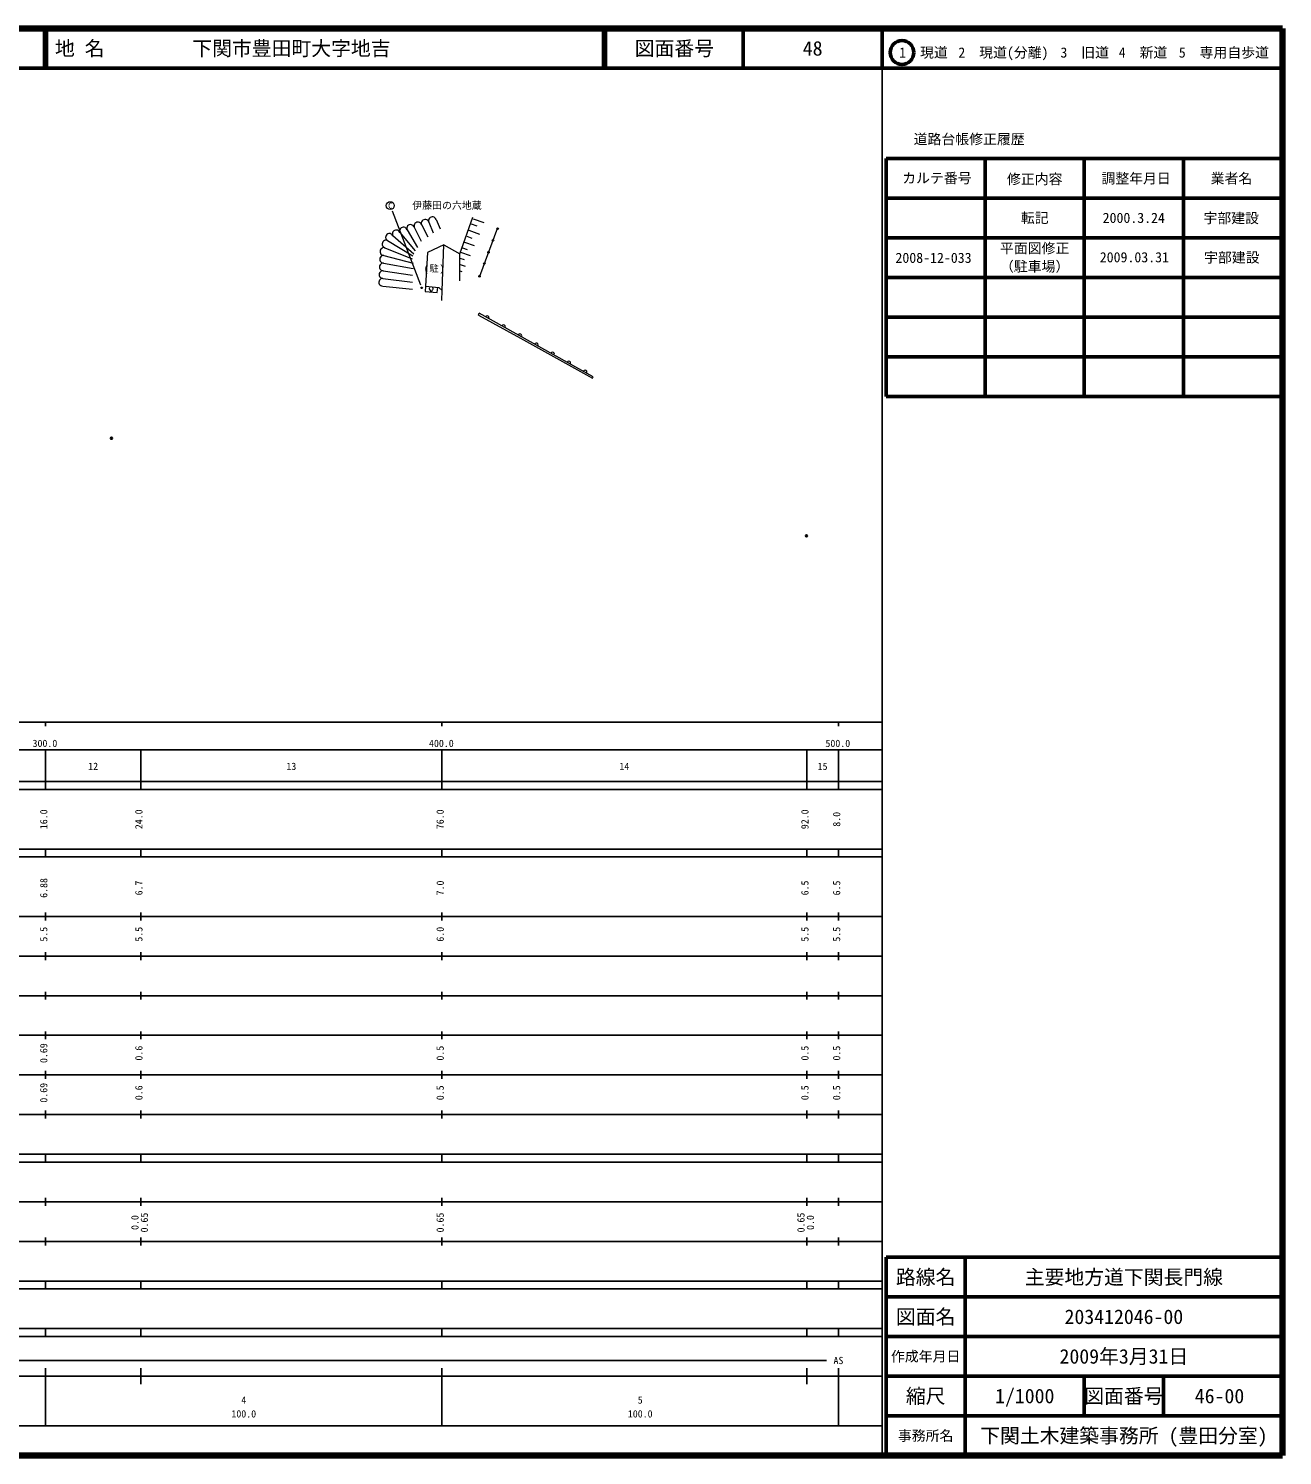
# Model space of a CAD drawing. Units: millimetres on the paper, with parts at other scales. Extents: x 40 to 680, y 20 to 380.
# Drawn here: x 363.7 to 680, y 20 to 380 of the extents above; entities that cross this region are included whole.
import ezdxf
from ezdxf.enums import TextEntityAlignment as Align

# ---------------------------------------------------------------- set-up
doc = ezdxf.new("R2010")
doc.units = ezdxf.units.MM
doc.header["$PDMODE"] = 32
doc.header["$PDSIZE"] = 0.5
for name, color, linetype, lineweight in [('M-BGD', 7, 'Continuous', 13), ('M-STR-HTXT', 7, 'Continuous', 13), ('M-TTL', 2, 'Continuous', 140), ('M-TTL-BAND', 7, 'Continuous', 25), ('M-TTL-FRAM', 2, 'Continuous', 50), ('M-TTL-LINE', 7, 'Continuous', 50)]:
    doc.layers.add(name, color=color, linetype=linetype, lineweight=lineweight)
doc.layers.add('M-OTRS', color=6, linetype='Continuous')
doc.layers.add('M-TTL-TXT', color=7, linetype='Continuous')
doc.styles.add('ＭＳ ゴシック', font='')
doc.styles.get('ＭＳ ゴシック').set_extended_font_data('MS Gothic')

msp = doc.modelspace()

# ---------------------------------------------------------------- linework, layer by layer
at = {"layer": 'M-BGD'}
for p, q in [((466.502, 331.812), (467.53, 329.473)), ((472.527, 323.193), (475.806, 332.373)), ((475.851, 332.018), (478.592, 331.038)), ((455.561, 327.795), (460.903, 323.201)), ((457.348, 328.558), (461.257, 323.91)), ((459.179, 329.208), (461.789, 324.76)), ((460.991, 329.912), (462.745, 326.355)), ((462.822, 330.563), (464.446, 327.489)), ((464.671, 331.161), (465.793, 328.481)), ((474.798, 329.09), (477.434, 328.148)), ((475.379, 330.697), (476.75, 330.207)), ((482.019, 329.702), (477.429, 317.462)), ((453.56, 324.693), (460.478, 321.925)), ((454.228, 326.518), (460.655, 322.669)), ((468.502, 325.415), (464.306, 323.536)), ((468.021, 313.874), (468.502, 325.415)), ((468.502, 325.415), (472.527, 323.193)), ((473.208, 324.69), (474.375, 324.273)), ((473.714, 326.09), (476.146, 325.221)), ((474.254, 327.584), (475.519, 327.133)), ((453.26, 320.84), (460.761, 319.48)), ((453.334, 322.781), (460.726, 320.827)), ((464.306, 323.536), (463.839, 314.996)), ((472.526, 322.067), (473.589, 321.713)), ((472.527, 316.344), (472.527, 323.193)), ((472.562, 320.508), (473.873, 320.047)), ((472.677, 323.612), (475.14, 322.732)), ((453.11, 316.956), (460.548, 316.007)), ((453.129, 318.9), (460.548, 317.744)), ((472.526, 318.878), (472.987, 318.7)), ((453.036, 315.015), (460.548, 314.235)), ((463.839, 314.996), (463.738, 313.651)), ((463.738, 313.651), (466.821, 313.402)), ((463.839, 314.996), (467.19, 314.705)), ((466.821, 313.402), (466.927, 314.785)), ((467.19, 314.705), (468.021, 313.874)), ((467.919, 311.426), (468.021, 313.874)), ((477.207, 307.701), (477.356, 308.173)), ((477.207, 307.701), (487.81, 301.902)), ((506.135, 292.144), (477.356, 308.173)), ((487.81, 301.902), (505.955, 291.762)), ((505.955, 291.762), (506.135, 292.144))]:
    msp.add_line(p, q, dxfattribs=at)
for centre, radius in [((454.949, 335.321), 1), ((482.035, 329.532), 0.2), ((480.87, 326.581), 0.2), ((478.684, 320.716), 0.2), ((479.74, 323.557), 0.2), ((477.466, 317.462), 0.2), ((462.887, 314.59), 0.2)]:
    msp.add_circle(centre, radius, dxfattribs=at)
for centre, radius, start, end in [((463.746, 330.862), 0.972, 17.91702, 201.22923), ((465.577, 331.513), 0.972, 17.91702, 201.22923), ((454.725, 327.333), 0.955, 24.07952, 238.60868), ((456.448, 328.192), 0.972, 22.0812, 208.89495), ((458.254, 328.909), 0.972, 17.91702, 201.22923), ((460.085, 329.56), 0.972, 17.91702, 201.22923), ((461.916, 330.211), 0.972, 17.91702, 201.22923), ((453.338, 323.75), 0.969, 76.76062, 269.78112), ((453.867, 325.615), 0.972, 68.24866, 251.56087), ((453.194, 319.87), 0.972, 86.1413, 269.45351), ((453.269, 321.811), 0.972, 86.1413, 269.45351), ((453.045, 315.987), 0.972, 86.1413, 269.45351), ((453.12, 317.928), 0.972, 86.1413, 269.45351), ((465.079, 314.347), 0.3, 131.41945, 251.14243), ((465.279, 314.022), 0.3, 172.14016, 7.85984), ((465.479, 314.347), 0.3, 288.85757, 48.58055), ((479.426, 307.053), 0.471, 327.41335, 154.35436), ((483.537, 304.763), 0.471, 327.41335, 154.35436), ((487.649, 302.473), 0.471, 327.41335, 154.35436), ((491.76, 300.183), 0.471, 327.41335, 154.35436), ((495.871, 297.893), 0.471, 327.41335, 154.35436), ((499.982, 295.604), 0.471, 327.41335, 154.35436), ((504.094, 293.314), 0.471, 327.41335, 154.35436)]:
    msp.add_arc(centre, radius, start, end, dxfattribs=at)
at = {"layer": 'M-OTRS'}
for p in [(384.621, 276.617), (559.918, 251.983)]:
    msp.add_point(p, dxfattribs=at)
at = {"layer": 'M-STR-HTXT'}
msp.add_line((455.445, 333.974), (462.604, 315.369), dxfattribs=at)
at = {"layer": 'M-TTL'}
for p, q in [((680, 380), (40, 380)), ((680, 20), (680, 380)), ((40, 20), (680, 20))]:
    msp.add_line(p, q, dxfattribs=at)
at = {"layer": 'M-TTL-BAND'}
for p, q in [((579, 20), (579, 370)), ((40, 205), (579, 205)), ((368, 205), (368, 204)), ((468, 205), (468, 204)), ((568, 205), (568, 204)), ((68, 198), (579, 198)), ((368, 188), (368, 198)), ((392, 188), (392, 198)), ((468, 188), (468, 198)), ((560, 188), (560, 198)), ((568, 188), (568, 198)), ((40, 190), (579, 190)), ((40, 188), (579, 188)), ((40, 173), (579, 173)), ((368, 171), (368, 173)), ((392, 171), (392, 173)), ((468, 171), (468, 173)), ((560, 171), (560, 173)), ((568, 171), (568, 173)), ((40, 171), (579, 171)), ((40, 156), (579, 156)), ((368, 155), (368, 157)), ((392, 155), (392, 157)), ((468, 155), (468, 157)), ((560, 155), (560, 157)), ((568, 155), (568, 157)), ((46, 146), (579, 146)), ((368, 145), (368, 147)), ((392, 145), (392, 147)), ((468, 145), (468, 147)), ((560, 145), (560, 147)), ((568, 145), (568, 147)), ((368, 135), (368, 137)), ((392, 135), (392, 137)), ((468, 135), (468, 137)), ((560, 135), (560, 137)), ((568, 135), (568, 137)), ((52, 136), (579, 136)), ((46, 126), (579, 126)), ((368, 125), (368, 127)), ((392, 125), (392, 127)), ((468, 125), (468, 127)), ((560, 125), (560, 127)), ((568, 125), (568, 127)), ((52, 116), (579, 116)), ((368, 115), (368, 117)), ((392, 115), (392, 117)), ((468, 115), (468, 117)), ((560, 115), (560, 117)), ((568, 115), (568, 117)), ((46, 106), (579, 106)), ((368, 105), (368, 107)), ((392, 105), (392, 107)), ((468, 105), (468, 107)), ((560, 105), (560, 107)), ((568, 105), (568, 107)), ((40, 96), (579, 96)), ((40, 94), (579, 94)), ((368, 94), (368, 96)), ((392, 94), (392, 96)), ((468, 94), (468, 96)), ((560, 94), (560, 96)), ((568, 94), (568, 96)), ((49, 84), (579, 84)), ((368, 83), (368, 85)), ((392, 83), (392, 85)), ((468, 83), (468, 85)), ((560, 83), (560, 85)), ((568, 83), (568, 85)), ((40, 74), (579, 74)), ((368, 73), (368, 75)), ((392, 73), (392, 75)), ((468, 73), (468, 75)), ((560, 73), (560, 75)), ((568, 73), (568, 75)), ((40, 64), (579, 64)), ((40, 62), (579, 62)), ((368, 62), (368, 64)), ((392, 62), (392, 64)), ((468, 62), (468, 64)), ((560, 62), (560, 64)), ((568, 62), (568, 64)), ((40, 52), (579, 52)), ((368, 50), (368, 52)), ((392, 50), (392, 52)), ((468, 50), (468, 52)), ((560, 50), (560, 52)), ((568, 50), (568, 52)), ((40, 50), (579, 50)), ((71, 44), (565, 44)), ((40, 40), (579, 40)), ((368, 27.5), (368, 42)), ((392, 38), (392, 42)), ((468, 27.5), (468, 42)), ((560, 38), (560, 42)), ((568, 27.5), (568, 42)), ((68, 27.5), (579, 27.5))]:
    msp.add_line(p, q, dxfattribs=at)
at = {"layer": 'M-TTL-FRAM'}
for p, q in [((580, 347.197), (580, 287.197)), ((580, 347.197), (680, 347.197)), ((580, 287.197), (680, 287.197)), ((680, 70), (580, 70)), ((580, 70), (580, 20))]:
    msp.add_line(p, q, dxfattribs=at)
at = {"layer": 'M-TTL-LINE'}
for p, q in [((367.75, 380), (367.75, 370)), ((368.25, 380), (368.25, 370)), ((508.747, 380), (508.747, 370)), ((509.247, 380), (509.247, 370)), ((543.997, 380), (543.997, 370)), ((579, 380), (579, 370)), ((40, 370), (680, 370)), ((605, 347.197), (605, 287.197)), ((630, 347.197), (630, 287.197)), ((655, 347.197), (655, 287.197)), ((580, 337.197), (680, 337.197)), ((580, 327.197), (680, 327.197)), ((580, 317.197), (680, 317.197)), ((580, 307.197), (680, 307.197)), ((580, 297.197), (680, 297.197)), ((600, 70), (600, 20)), ((680, 60), (580, 60)), ((680, 50), (580, 50)), ((680, 40), (580, 40)), ((630, 40), (630, 30)), ((650, 40), (650, 30)), ((680, 30), (580, 30))]:
    msp.add_line(p, q, dxfattribs=at)
msp.add_circle((584.031, 373.958), 3, dxfattribs=at)

# ---------------------------------------------------------------- texts
at = {"layer": 'M-BGD', "style": 'ＭＳ ゴシック'}
for s, height, p in [('C', 1.466, (454.949, 335.321)), ('(', 1.76, (464.009, 319.457)), ('駐', 1.642, (466.009, 319.457)), (')', 1.76, (468.009, 319.457))]:
    msp.add_text(s, height=height, dxfattribs=at).set_placement(p, align=Align.MIDDLE_CENTER)
msp.add_text('伊藤田の六地蔵', height=1.833, dxfattribs=at).set_placement((460.508, 333.913), align=Align.BOTTOM_LEFT)
at = {"layer": 'M-TTL-BAND', "style": 'ＭＳ ゴシック'}
for s, p in [('300.0', (367.844, 198.195)), ('400.0', (467.844, 198.195)), ('500.0', (567.844, 198.195)), ('12', (380, 192.405)), ('13', (430, 192.405)), ('14', (514, 192.405)), ('15', (564, 192.405)), ('AS', (568, 42.5)), ('4', (418, 32.523)), ('5', (518, 32.523)), ('100.0', (418, 29.033)), ('100.0', (518, 29.033))]:
    msp.add_text(s, height=1.833, dxfattribs=at).set_placement(p, align=Align.BOTTOM_CENTER)
for s, p in [('16.0', (369, 180.5)), ('24.0', (393, 180.5)), ('76.0', (469, 180.5)), ('92.0', (561, 180.5)), ('8.0', (569, 180.5)), ('6.88', (369, 163.174)), ('6.7', (393, 163.174)), ('7.0', (469, 163.174)), ('6.5', (561, 163.174)), ('6.5', (569, 163.174)), ('5.5', (369, 151.5)), ('5.5', (393, 151.5)), ('6.0', (469, 151.5)), ('5.5', (561, 151.5)), ('5.5', (569, 151.5)), ('0.69', (369, 121.5)), ('0.6', (393, 121.5)), ('0.5', (469, 121.5)), ('0.5', (561, 121.5)), ('0.5', (569, 121.5)), ('0.69', (369, 111.5)), ('0.6', (393, 111.5)), ('0.5', (469, 111.5)), ('0.5', (561, 111.5)), ('0.5', (569, 111.5)), ('0.0', (392, 78.764)), ('0.65', (394.37, 78.764)), ('0.65', (469, 78.764)), ('0.65', (560, 78.764)), ('0.0', (562.37, 78.764))]:
    msp.add_text(s, height=1.833, rotation=90, dxfattribs=at).set_placement(p, align=Align.BOTTOM_CENTER)
at = {"layer": 'M-TTL-TXT', "style": 'ＭＳ ゴシック'}
for s, p in [('地 名', (370.38, 375)), ('下関市豊田町大字地吉', (405.024, 375))]:
    msp.add_text(s, height=3.666, dxfattribs=at).set_placement(p, align=Align.MIDDLE_LEFT)
for s, height, p in [('図面番号', 3.666, (526.622, 375)), ('48', 3.666, (561.497, 375)), ('1\u3000現道', 2.566, (589.448, 373.958)), ('2\u3000現道(分離)', 2.566, (609.619, 373.958)), ('3\u3000旧道', 2.566, (630.121, 373.958)), ('4\u3000新道', 2.566, (644.824, 373.958)), ('5\u3000専用自歩道', 2.566, (665.228, 373.958)), ('道路台帳修正履歴', 2.566, (600.968, 352.113)), ('カルテ番号', 2.566, (592.839, 342.277)), ('修正内容', 2.566, (617.509, 342.023)), ('調整年月日', 2.566, (643.089, 342.197)), ('業者名', 2.566, (667.134, 342.197)), ('転記', 2.566, (617.5, 332.245)), ('2000.3.24', 2.566, (642.5, 332.245)), ('宇部建設', 2.566, (667.077, 332.189)), ('平面図修正', 2.566, (617.5, 324.57)), ('2008-12-033', 2.566, (591.985, 322.158)), ('（駐車場）', 2.566, (617.5, 319.986)), ('2009.03.31', 2.566, (642.648, 322.306)), ('宇部建設', 2.566, (667.225, 322.249)), ('路線名', 3.666, (590, 65)), ('路線名', 3.666, (590, 65)), ('主要地方道下関長門線', 3.666, (640, 65)), ('図面名', 3.666, (590, 55)), ('図面名', 3.666, (590, 55)), ('203412046-00', 3.666, (640, 55)), ('2009年3月31日', 3.666, (640, 45)), ('作成年月日', 2.566, (590, 45)), ('作成年月日', 2.566, (590, 45)), ('縮尺', 3.666, (590, 35)), ('縮尺', 3.666, (590, 35)), ('1/1000', 3.666, (615, 35)), ('図面番号', 3.666, (640, 35)), ('図面番号', 3.666, (640, 35)), ('46-00', 3.666, (664.125, 35)), ('事務所名', 2.566, (590, 25)), ('事務所名', 2.566, (590, 25)), ('下関土木建築事務所 (豊田分室)', 3.666, (640, 25))]:
    msp.add_text(s, height=height, dxfattribs=at).set_placement(p, align=Align.MIDDLE_CENTER)

doc.saveas('drawing.dxf')
